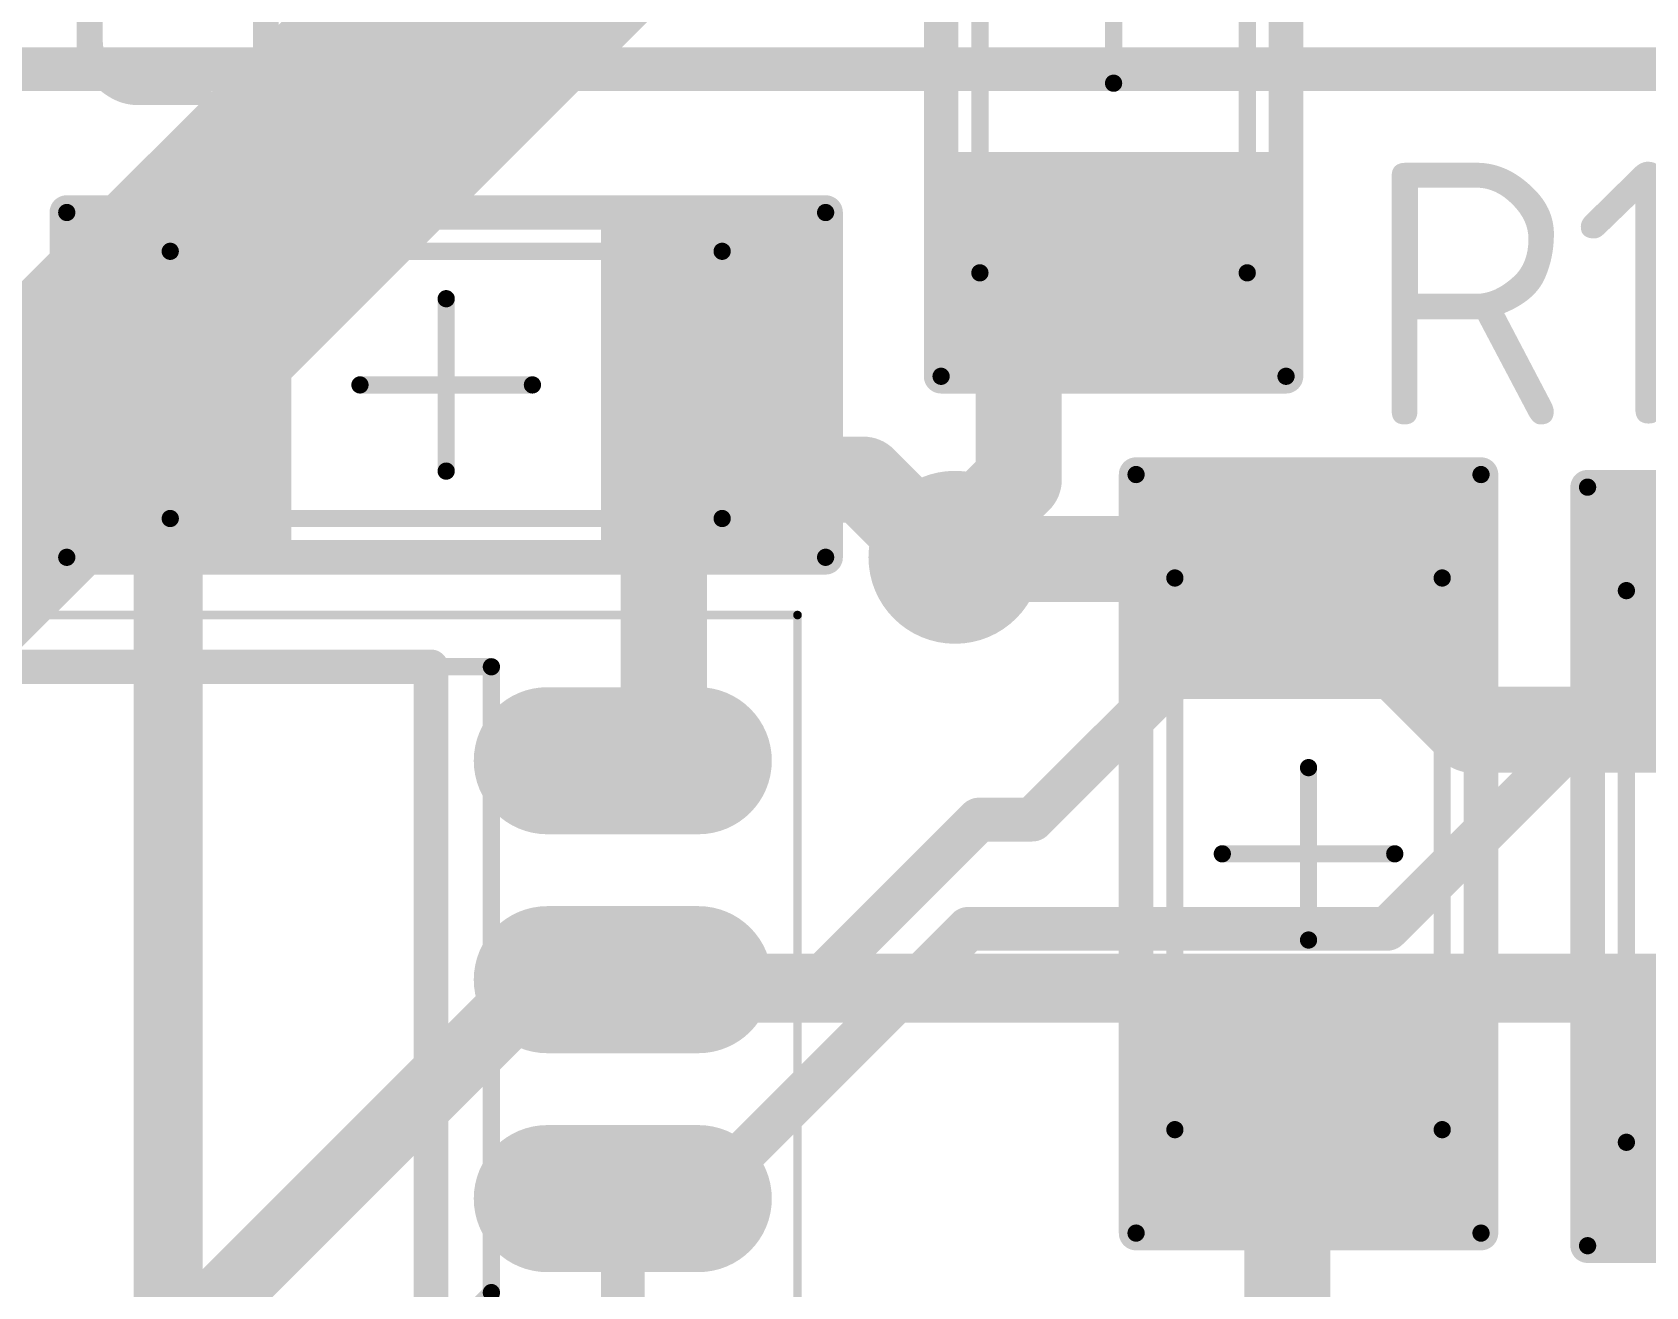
# Model space of a CAD drawing. Header units: inches. Extents: x 0 to 220, y 0 to 115.
# Drawn here: x 78.85 to 88.21, y 17.77 to 25.05 of the extents above; entities that cross this region are included whole.
import ezdxf

# ---------------------------------------------------------------- set-up
doc = ezdxf.new("R2010")
doc.units = ezdxf.units.IN
for name, color, linetype in [('Bottom Layer- Bottom', 5, 'Continuous'), ('Bottom Solder- Bot Mask', 6, 'Continuous'), ('Mechanical 13', 56, 'Continuous'), ('Mechanical 15', 56, 'Continuous'), ('Top Layer- Top', 1, 'Continuous'), ('Top Overlay- Top Silk', 2, 'Continuous'), ('Top Paste- Top Paste', 8, 'Continuous'), ('Top Solder- Top Mask', 216, 'Continuous')]:
    doc.layers.add(name, color=color, linetype=linetype)
doc.styles.add('GOST type B', font='', dxfattribs={"height": 0.2})
doc.styles.get('GOST type B').set_extended_font_data('GOST type B')

# ---------------------------------------------------------------- blocks, each defined once
blk = doc.blocks.new('CAP__1206_28')
at = {"layer": 'Top Layer- Top'}
for points in [[(-2, -0.8), (-2, 0.8), (-1, 0.8), (-1, -0.8)], [(1, -0.8), (1, 0.8), (2, 0.8), (2, -0.8)]]:
    blk.add_hatch(color=7, dxfattribs=at).paths.add_polyline_path(points)
at = {"layer": 'Top Paste- Top Paste'}
for points in [[(-2, -0.8), (-2, 0.8), (-1, 0.8), (-1, -0.8)], [(1, -0.8), (1, 0.8), (2, 0.8), (2, -0.8)]]:
    blk.add_hatch(color=7, dxfattribs=at).paths.add_polyline_path(points)
at = {"layer": 'Top Solder- Top Mask'}
for points in [[(-2.1016, -0.9016), (-2.1016, 0.9016), (-0.8984, 0.9016), (-0.8984, -0.9016)], [(0.8984, -0.9016), (0.8984, 0.9016), (2.1016, 0.9016), (2.1016, -0.9016)]]:
    blk.add_hatch(color=7, dxfattribs=at).paths.add_polyline_path(points)
at = {"layer": 'Mechanical 13'}
for points in [[(1.6, 0.775, 0.1, 0.1, 0), (-1.6, 0.775, 0.1, 0.1, 0)], [(-1.6, -0.775, 0.1, 0.1, 0), (-1.6, 0.775, 0.1, 0.1, 0)], [(1.6, -0.775, 0.1, 0.1, 0), (1.6, 0.775, 0.1, 0.1, 0)], [(1.6, -0.775, 0.1, 0.1, 0), (-1.6, -0.775, 0.1, 0.1, 0)]]:
    blk.add_lwpolyline(points, format="xyseb", dxfattribs=at)
for points in [[(-1.625, 0.775, 0.05, 0.05, 1), (-1.575, 0.775, 0.05, 0.05, 1)], [(-1.625, 0.775, 0.05, 0.05, 1), (-1.575, 0.775, 0.05, 0.05, 1)], [(1.575, 0.775, 0.05, 0.05, 1), (1.625, 0.775, 0.05, 0.05, 1)], [(1.575, 0.775, 0.05, 0.05, 1), (1.625, 0.775, 0.05, 0.05, 1)], [(-1.625, -0.775, 0.05, 0.05, 1), (-1.575, -0.775, 0.05, 0.05, 1)], [(-1.625, -0.775, 0.05, 0.05, 1), (-1.575, -0.775, 0.05, 0.05, 1)], [(1.575, -0.775, 0.05, 0.05, 1), (1.625, -0.775, 0.05, 0.05, 1)], [(1.575, -0.775, 0.05, 0.05, 1), (1.625, -0.775, 0.05, 0.05, 1)]]:
    blk.add_lwpolyline(points, format="xyseb", close=True, dxfattribs=at)
at = {"layer": 'Mechanical 15'}
for points in [[(-2.2, -1, 0.1, 0.1, 0), (-2.2, 1, 0.1, 0.1, 0)], [(-2.2, 1, 0.1, 0.1, 0), (2.2, 1, 0.1, 0.1, 0)], [(2.2, -1, 0.1, 0.1, 0), (2.2, 1, 0.1, 0.1, 0)], [(0, -0.5, 0.1, 0.1, 0), (0, 0.5, 0.1, 0.1, 0)], [(0.5, 0, 0.1, 0.1, 0), (-0.5, 0, 0.1, 0.1, 0)], [(-2.2, -1, 0.1, 0.1, 0), (2.2, -1, 0.1, 0.1, 0)]]:
    blk.add_lwpolyline(points, format="xyseb", dxfattribs=at)
for points in [[(-2.225, 1, 0.05, 0.05, 1), (-2.175, 1, 0.05, 0.05, 1)], [(-2.225, 1, 0.05, 0.05, 1), (-2.175, 1, 0.05, 0.05, 1)], [(2.175, 1, 0.05, 0.05, 1), (2.225, 1, 0.05, 0.05, 1)], [(2.175, 1, 0.05, 0.05, 1), (2.225, 1, 0.05, 0.05, 1)], [(-0.025, 0.5, 0.05, 0.05, 1), (0.025, 0.5, 0.05, 0.05, 1)], [(-0.525, 0, 0.05, 0.05, 1), (-0.475, 0, 0.05, 0.05, 1)], [(0.475, 0, 0.05, 0.05, 1), (0.525, 0, 0.05, 0.05, 1)], [(-0.025, -0.5, 0.05, 0.05, 1), (0.025, -0.5, 0.05, 0.05, 1)], [(-2.225, -1, 0.05, 0.05, 1), (-2.175, -1, 0.05, 0.05, 1)], [(-2.225, -1, 0.05, 0.05, 1), (-2.175, -1, 0.05, 0.05, 1)], [(2.175, -1, 0.05, 0.05, 1), (2.225, -1, 0.05, 0.05, 1)], [(2.175, -1, 0.05, 0.05, 1), (2.225, -1, 0.05, 0.05, 1)]]:
    blk.add_lwpolyline(points, format="xyseb", close=True, dxfattribs=at)
at = {"layer": 'Top Overlay- Top Silk'}
for points in [[(-2.2, 1, 0.2, 0.2, 0), (2.2, 1, 0.2, 0.2, 0)], [(-2.2, -1, 0.2, 0.2, 0), (-2.2, 1, 0.2, 0.2, 0)], [(2.2, -1, 0.2, 0.2, 0), (2.2, 1, 0.2, 0.2, 0)], [(-2.2, -1, 0.2, 0.2, 0), (2.2, -1, 0.2, 0.2, 0)]]:
    blk.add_lwpolyline(points, format="xyseb", dxfattribs=at)
for points in [[(-2.25, 1, 0.1, 0.1, 1), (-2.15, 1, 0.1, 0.1, 1)], [(-2.25, 1, 0.1, 0.1, 1), (-2.15, 1, 0.1, 0.1, 1)], [(2.15, 1, 0.1, 0.1, 1), (2.25, 1, 0.1, 0.1, 1)], [(2.15, 1, 0.1, 0.1, 1), (2.25, 1, 0.1, 0.1, 1)], [(-2.25, -1, 0.1, 0.1, 1), (-2.15, -1, 0.1, 0.1, 1)], [(-2.25, -1, 0.1, 0.1, 1), (-2.15, -1, 0.1, 0.1, 1)], [(2.15, -1, 0.1, 0.1, 1), (2.25, -1, 0.1, 0.1, 1)], [(2.15, -1, 0.1, 0.1, 1), (2.25, -1, 0.1, 0.1, 1)]]:
    blk.add_lwpolyline(points, format="xyseb", close=True, dxfattribs=at)
blk = doc.blocks.new('CAP__1206_39')
at = {"layer": 'Top Layer- Top'}
for points in [[(-2, -0.8), (-2, 0.8), (-1, 0.8), (-1, -0.8)], [(1, -0.8), (1, 0.8), (2, 0.8), (2, -0.8)]]:
    blk.add_hatch(color=7, dxfattribs=at).paths.add_polyline_path(points)
at = {"layer": 'Top Paste- Top Paste'}
for points in [[(-2, -0.8), (-2, 0.8), (-1, 0.8), (-1, -0.8)], [(1, -0.8), (1, 0.8), (2, 0.8), (2, -0.8)]]:
    blk.add_hatch(color=7, dxfattribs=at).paths.add_polyline_path(points)
at = {"layer": 'Top Solder- Top Mask'}
for points in [[(-2.1016, -0.9016), (-2.1016, 0.9016), (-0.8984, 0.9016), (-0.8984, -0.9016)], [(0.8984, -0.9016), (0.8984, 0.9016), (2.1016, 0.9016), (2.1016, -0.9016)]]:
    blk.add_hatch(color=7, dxfattribs=at).paths.add_polyline_path(points)
at = {"layer": 'Mechanical 13'}
for points in [[(1.6, 0.775, 0.1, 0.1, 0), (-1.6, 0.775, 0.1, 0.1, 0)], [(-1.6, 0.775, 0.1, 0.1, 0), (-1.6, -0.775, 0.1, 0.1, 0)], [(1.6, 0.775, 0.1, 0.1, 0), (1.6, -0.775, 0.1, 0.1, 0)], [(1.6, -0.775, 0.1, 0.1, 0), (-1.6, -0.775, 0.1, 0.1, 0)]]:
    blk.add_lwpolyline(points, format="xyseb", dxfattribs=at)
for points in [[(-1.625, 0.775, 0.05, 0.05, 1), (-1.575, 0.775, 0.05, 0.05, 1)], [(-1.625, 0.775, 0.05, 0.05, 1), (-1.575, 0.775, 0.05, 0.05, 1)], [(1.575, 0.775, 0.05, 0.05, 1), (1.625, 0.775, 0.05, 0.05, 1)], [(1.575, 0.775, 0.05, 0.05, 1), (1.625, 0.775, 0.05, 0.05, 1)], [(-1.625, -0.775, 0.05, 0.05, 1), (-1.575, -0.775, 0.05, 0.05, 1)], [(-1.625, -0.775, 0.05, 0.05, 1), (-1.575, -0.775, 0.05, 0.05, 1)], [(1.575, -0.775, 0.05, 0.05, 1), (1.625, -0.775, 0.05, 0.05, 1)], [(1.575, -0.775, 0.05, 0.05, 1), (1.625, -0.775, 0.05, 0.05, 1)]]:
    blk.add_lwpolyline(points, format="xyseb", close=True, dxfattribs=at)
at = {"layer": 'Mechanical 15'}
for points in [[(-2.2, 1, 0.1, 0.1, 0), (-2.2, -1, 0.1, 0.1, 0)], [(2.2, 1, 0.1, 0.1, 0), (-2.2, 1, 0.1, 0.1, 0)], [(2.2, 1, 0.1, 0.1, 0), (2.2, -1, 0.1, 0.1, 0)], [(0, -0.5, 0.1, 0.1, 0), (0, 0.5, 0.1, 0.1, 0)], [(0.5, 0, 0.1, 0.1, 0), (-0.5, 0, 0.1, 0.1, 0)], [(2.2, -1, 0.1, 0.1, 0), (-2.2, -1, 0.1, 0.1, 0)]]:
    blk.add_lwpolyline(points, format="xyseb", dxfattribs=at)
for points in [[(-2.225, 1, 0.05, 0.05, 1), (-2.175, 1, 0.05, 0.05, 1)], [(-2.225, 1, 0.05, 0.05, 1), (-2.175, 1, 0.05, 0.05, 1)], [(2.175, 1, 0.05, 0.05, 1), (2.225, 1, 0.05, 0.05, 1)], [(2.175, 1, 0.05, 0.05, 1), (2.225, 1, 0.05, 0.05, 1)], [(-0.025, 0.5, 0.05, 0.05, 1), (0.025, 0.5, 0.05, 0.05, 1)], [(-0.525, 0, 0.05, 0.05, 1), (-0.475, 0, 0.05, 0.05, 1)], [(0.475, 0, 0.05, 0.05, 1), (0.525, 0, 0.05, 0.05, 1)], [(-0.025, -0.5, 0.05, 0.05, 1), (0.025, -0.5, 0.05, 0.05, 1)], [(-2.225, -1, 0.05, 0.05, 1), (-2.175, -1, 0.05, 0.05, 1)], [(-2.225, -1, 0.05, 0.05, 1), (-2.175, -1, 0.05, 0.05, 1)], [(2.175, -1, 0.05, 0.05, 1), (2.225, -1, 0.05, 0.05, 1)], [(2.175, -1, 0.05, 0.05, 1), (2.225, -1, 0.05, 0.05, 1)]]:
    blk.add_lwpolyline(points, format="xyseb", close=True, dxfattribs=at)
at = {"layer": 'Top Overlay- Top Silk'}
for points in [[(2.2, 1, 0.2, 0.2, 0), (-2.2, 1, 0.2, 0.2, 0)], [(-2.2, 1, 0.2, 0.2, 0), (-2.2, -1, 0.2, 0.2, 0)], [(2.2, 1, 0.2, 0.2, 0), (2.2, -1, 0.2, 0.2, 0)], [(2.2, -1, 0.2, 0.2, 0), (-2.2, -1, 0.2, 0.2, 0)]]:
    blk.add_lwpolyline(points, format="xyseb", dxfattribs=at)
for points in [[(-2.25, 1, 0.1, 0.1, 1), (-2.15, 1, 0.1, 0.1, 1)], [(-2.25, 1, 0.1, 0.1, 1), (-2.15, 1, 0.1, 0.1, 1)], [(2.15, 1, 0.1, 0.1, 1), (2.25, 1, 0.1, 0.1, 1)], [(2.15, 1, 0.1, 0.1, 1), (2.25, 1, 0.1, 0.1, 1)], [(-2.25, -1, 0.1, 0.1, 1), (-2.15, -1, 0.1, 0.1, 1)], [(-2.25, -1, 0.1, 0.1, 1), (-2.15, -1, 0.1, 0.1, 1)], [(2.15, -1, 0.1, 0.1, 1), (2.25, -1, 0.1, 0.1, 1)], [(2.15, -1, 0.1, 0.1, 1), (2.25, -1, 0.1, 0.1, 1)]]:
    blk.add_lwpolyline(points, format="xyseb", close=True, dxfattribs=at)
blk = doc.blocks.new('1206_132')
at = {"layer": 'Top Layer- Top'}
for points in [[(-2, -0.8), (-2, 0.8), (-1, 0.8), (-1, -0.8)], [(1, -0.8), (1, 0.8), (2, 0.8), (2, -0.8)]]:
    blk.add_hatch(color=7, dxfattribs=at).paths.add_polyline_path(points)
at = {"layer": 'Top Paste- Top Paste'}
for points in [[(-2, -0.8), (-2, 0.8), (-1, 0.8), (-1, -0.8)], [(1, -0.8), (1, 0.8), (2, 0.8), (2, -0.8)]]:
    blk.add_hatch(color=7, dxfattribs=at).paths.add_polyline_path(points)
at = {"layer": 'Top Solder- Top Mask'}
for points in [[(-2.1016, -0.9016), (-2.1016, 0.9016), (-0.8984, 0.9016), (-0.8984, -0.9016)], [(0.8984, -0.9016), (0.8984, 0.9016), (2.1016, 0.9016), (2.1016, -0.9016)]]:
    blk.add_hatch(color=7, dxfattribs=at).paths.add_polyline_path(points)
at = {"layer": 'Mechanical 13'}
for points in [[(1.6, 0.775, 0.1, 0.1, 0), (-1.6, 0.775, 0.1, 0.1, 0)], [(-1.6, -0.775, 0.1, 0.1, 0), (-1.6, 0.775, 0.1, 0.1, 0)], [(1.6, -0.775, 0.1, 0.1, 0), (1.6, 0.775, 0.1, 0.1, 0)], [(1.6, -0.775, 0.1, 0.1, 0), (-1.6, -0.775, 0.1, 0.1, 0)]]:
    blk.add_lwpolyline(points, format="xyseb", dxfattribs=at)
for points in [[(-1.625, 0.775, 0.05, 0.05, 1), (-1.575, 0.775, 0.05, 0.05, 1)], [(-1.625, 0.775, 0.05, 0.05, 1), (-1.575, 0.775, 0.05, 0.05, 1)], [(1.575, 0.775, 0.05, 0.05, 1), (1.625, 0.775, 0.05, 0.05, 1)], [(1.575, 0.775, 0.05, 0.05, 1), (1.625, 0.775, 0.05, 0.05, 1)], [(-1.625, -0.775, 0.05, 0.05, 1), (-1.575, -0.775, 0.05, 0.05, 1)], [(-1.625, -0.775, 0.05, 0.05, 1), (-1.575, -0.775, 0.05, 0.05, 1)], [(1.575, -0.775, 0.05, 0.05, 1), (1.625, -0.775, 0.05, 0.05, 1)], [(1.575, -0.775, 0.05, 0.05, 1), (1.625, -0.775, 0.05, 0.05, 1)]]:
    blk.add_lwpolyline(points, format="xyseb", close=True, dxfattribs=at)
at = {"layer": 'Mechanical 15'}
for points in [[(-2.2, -1, 0.1, 0.1, 0), (-2.2, 1, 0.1, 0.1, 0)], [(-2.2, 1, 0.1, 0.1, 0), (2.2, 1, 0.1, 0.1, 0)], [(2.2, -1, 0.1, 0.1, 0), (2.2, 1, 0.1, 0.1, 0)], [(0, -0.5, 0.1, 0.1, 0), (0, 0.5, 0.1, 0.1, 0)], [(0.5, 0, 0.1, 0.1, 0), (-0.5, 0, 0.1, 0.1, 0)], [(-2.2, -1, 0.1, 0.1, 0), (2.2, -1, 0.1, 0.1, 0)]]:
    blk.add_lwpolyline(points, format="xyseb", dxfattribs=at)
for points in [[(-2.225, 1, 0.05, 0.05, 1), (-2.175, 1, 0.05, 0.05, 1)], [(-2.225, 1, 0.05, 0.05, 1), (-2.175, 1, 0.05, 0.05, 1)], [(2.175, 1, 0.05, 0.05, 1), (2.225, 1, 0.05, 0.05, 1)], [(2.175, 1, 0.05, 0.05, 1), (2.225, 1, 0.05, 0.05, 1)], [(-0.025, 0.5, 0.05, 0.05, 1), (0.025, 0.5, 0.05, 0.05, 1)], [(-0.525, 0, 0.05, 0.05, 1), (-0.475, 0, 0.05, 0.05, 1)], [(0.475, 0, 0.05, 0.05, 1), (0.525, 0, 0.05, 0.05, 1)], [(-0.025, -0.5, 0.05, 0.05, 1), (0.025, -0.5, 0.05, 0.05, 1)], [(-2.225, -1, 0.05, 0.05, 1), (-2.175, -1, 0.05, 0.05, 1)], [(-2.225, -1, 0.05, 0.05, 1), (-2.175, -1, 0.05, 0.05, 1)], [(2.175, -1, 0.05, 0.05, 1), (2.225, -1, 0.05, 0.05, 1)], [(2.175, -1, 0.05, 0.05, 1), (2.225, -1, 0.05, 0.05, 1)]]:
    blk.add_lwpolyline(points, format="xyseb", close=True, dxfattribs=at)
at = {"layer": 'Top Overlay- Top Silk'}
for points in [[(-2.2, 1, 0.2, 0.2, 0), (2.2, 1, 0.2, 0.2, 0)], [(-2.2, -1, 0.2, 0.2, 0), (-2.2, 1, 0.2, 0.2, 0)], [(2.2, -1, 0.2, 0.2, 0), (2.2, 1, 0.2, 0.2, 0)], [(-2.2, -1, 0.2, 0.2, 0), (2.2, -1, 0.2, 0.2, 0)]]:
    blk.add_lwpolyline(points, format="xyseb", dxfattribs=at)
for points in [[(-2.25, 1, 0.1, 0.1, 1), (-2.15, 1, 0.1, 0.1, 1)], [(-2.25, 1, 0.1, 0.1, 1), (-2.15, 1, 0.1, 0.1, 1)], [(2.15, 1, 0.1, 0.1, 1), (2.25, 1, 0.1, 0.1, 1)], [(2.15, 1, 0.1, 0.1, 1), (2.25, 1, 0.1, 0.1, 1)], [(-2.25, -1, 0.1, 0.1, 1), (-2.15, -1, 0.1, 0.1, 1)], [(-2.25, -1, 0.1, 0.1, 1), (-2.15, -1, 0.1, 0.1, 1)], [(2.15, -1, 0.1, 0.1, 1), (2.25, -1, 0.1, 0.1, 1)], [(2.15, -1, 0.1, 0.1, 1), (2.25, -1, 0.1, 0.1, 1)]]:
    blk.add_lwpolyline(points, format="xyseb", close=True, dxfattribs=at)
blk = doc.blocks.new('1206_135')
at = {"layer": 'Top Layer- Top'}
for points in [[(-2, -0.8), (-2, 0.8), (-1, 0.8), (-1, -0.8)], [(1, -0.8), (1, 0.8), (2, 0.8), (2, -0.8)]]:
    blk.add_hatch(color=7, dxfattribs=at).paths.add_polyline_path(points)
at = {"layer": 'Top Paste- Top Paste'}
for points in [[(-2, -0.8), (-2, 0.8), (-1, 0.8), (-1, -0.8)], [(1, -0.8), (1, 0.8), (2, 0.8), (2, -0.8)]]:
    blk.add_hatch(color=7, dxfattribs=at).paths.add_polyline_path(points)
at = {"layer": 'Top Solder- Top Mask'}
for points in [[(-2.1016, -0.9016), (-2.1016, 0.9016), (-0.8984, 0.9016), (-0.8984, -0.9016)], [(0.8984, -0.9016), (0.8984, 0.9016), (2.1016, 0.9016), (2.1016, -0.9016)]]:
    blk.add_hatch(color=7, dxfattribs=at).paths.add_polyline_path(points)
at = {"layer": 'Mechanical 13'}
for points in [[(-1.6, -0.775, 0.1, 0.1, 0), (-1.6, 0.775, 0.1, 0.1, 0)], [(1.6, 0.775, 0.1, 0.1, 0), (-1.6, 0.775, 0.1, 0.1, 0)], [(1.6, -0.775, 0.1, 0.1, 0), (1.6, 0.775, 0.1, 0.1, 0)], [(1.6, -0.775, 0.1, 0.1, 0), (-1.6, -0.775, 0.1, 0.1, 0)]]:
    blk.add_lwpolyline(points, format="xyseb", dxfattribs=at)
for points in [[(-1.625, 0.775, 0.05, 0.05, 1), (-1.575, 0.775, 0.05, 0.05, 1)], [(-1.625, 0.775, 0.05, 0.05, 1), (-1.575, 0.775, 0.05, 0.05, 1)], [(1.575, 0.775, 0.05, 0.05, 1), (1.625, 0.775, 0.05, 0.05, 1)], [(1.575, 0.775, 0.05, 0.05, 1), (1.625, 0.775, 0.05, 0.05, 1)], [(-1.625, -0.775, 0.05, 0.05, 1), (-1.575, -0.775, 0.05, 0.05, 1)], [(-1.625, -0.775, 0.05, 0.05, 1), (-1.575, -0.775, 0.05, 0.05, 1)], [(1.575, -0.775, 0.05, 0.05, 1), (1.625, -0.775, 0.05, 0.05, 1)], [(1.575, -0.775, 0.05, 0.05, 1), (1.625, -0.775, 0.05, 0.05, 1)]]:
    blk.add_lwpolyline(points, format="xyseb", close=True, dxfattribs=at)
at = {"layer": 'Mechanical 15'}
for points in [[(2.2, 1, 0.1, 0.1, 0), (-2.2, 1, 0.1, 0.1, 0)], [(-2.2, -1, 0.1, 0.1, 0), (-2.2, 1, 0.1, 0.1, 0)], [(2.2, -1, 0.1, 0.1, 0), (2.2, 1, 0.1, 0.1, 0)], [(0, -0.5, 0.1, 0.1, 0), (0, 0.5, 0.1, 0.1, 0)], [(0.5, 0, 0.1, 0.1, 0), (-0.5, 0, 0.1, 0.1, 0)], [(-2.2, -1, 0.1, 0.1, 0), (2.2, -1, 0.1, 0.1, 0)]]:
    blk.add_lwpolyline(points, format="xyseb", dxfattribs=at)
for points in [[(-2.225, 1, 0.05, 0.05, 1), (-2.175, 1, 0.05, 0.05, 1)], [(-2.225, 1, 0.05, 0.05, 1), (-2.175, 1, 0.05, 0.05, 1)], [(2.175, 1, 0.05, 0.05, 1), (2.225, 1, 0.05, 0.05, 1)], [(2.175, 1, 0.05, 0.05, 1), (2.225, 1, 0.05, 0.05, 1)], [(-0.025, 0.5, 0.05, 0.05, 1), (0.025, 0.5, 0.05, 0.05, 1)], [(-0.525, 0, 0.05, 0.05, 1), (-0.475, 0, 0.05, 0.05, 1)], [(0.475, 0, 0.05, 0.05, 1), (0.525, 0, 0.05, 0.05, 1)], [(-0.025, -0.5, 0.05, 0.05, 1), (0.025, -0.5, 0.05, 0.05, 1)], [(-2.225, -1, 0.05, 0.05, 1), (-2.175, -1, 0.05, 0.05, 1)], [(-2.225, -1, 0.05, 0.05, 1), (-2.175, -1, 0.05, 0.05, 1)], [(2.175, -1, 0.05, 0.05, 1), (2.225, -1, 0.05, 0.05, 1)], [(2.175, -1, 0.05, 0.05, 1), (2.225, -1, 0.05, 0.05, 1)]]:
    blk.add_lwpolyline(points, format="xyseb", close=True, dxfattribs=at)
at = {"layer": 'Top Overlay- Top Silk'}
for points in [[(-2.2, -1, 0.2, 0.2, 0), (-2.2, 1, 0.2, 0.2, 0)], [(2.2, 1, 0.2, 0.2, 0), (-2.2, 1, 0.2, 0.2, 0)], [(2.2, -1, 0.2, 0.2, 0), (2.2, 1, 0.2, 0.2, 0)], [(-2.2, -1, 0.2, 0.2, 0), (2.2, -1, 0.2, 0.2, 0)]]:
    blk.add_lwpolyline(points, format="xyseb", dxfattribs=at)
for points in [[(-2.25, 1, 0.1, 0.1, 1), (-2.15, 1, 0.1, 0.1, 1)], [(-2.25, 1, 0.1, 0.1, 1), (-2.15, 1, 0.1, 0.1, 1)], [(2.15, 1, 0.1, 0.1, 1), (2.25, 1, 0.1, 0.1, 1)], [(2.15, 1, 0.1, 0.1, 1), (2.25, 1, 0.1, 0.1, 1)], [(-2.25, -1, 0.1, 0.1, 1), (-2.15, -1, 0.1, 0.1, 1)], [(-2.25, -1, 0.1, 0.1, 1), (-2.15, -1, 0.1, 0.1, 1)], [(2.15, -1, 0.1, 0.1, 1), (2.25, -1, 0.1, 0.1, 1)], [(2.15, -1, 0.1, 0.1, 1), (2.25, -1, 0.1, 0.1, 1)]]:
    blk.add_lwpolyline(points, format="xyseb", close=True, dxfattribs=at)
blk = doc.blocks.new('8_SOIC_167')
at = {"layer": 'Top Layer- Top'}
blk.add_hatch(color=7, dxfattribs=at).paths.add_polyline_path([(-3.4745, 2.23), (-1.9495, 2.23), (-1.9495, 1.58), (-3.4745, 1.58)])
h = blk.add_hatch(color=7, dxfattribs=at)
edge = h.paths.add_edge_path()
edge.add_arc((2.2745, 1.905), 0.325, 90, 270)
edge.add_line((2.2745, 1.58), (3.1495, 1.58))
edge.add_arc((3.1495, 1.905), 0.325, 270, 450)
edge.add_line((3.1495, 2.23), (2.2745, 2.23))
h = blk.add_hatch(color=7, dxfattribs=at)
edge = h.paths.add_edge_path()
edge.add_arc((-3.1495, 0.635), 0.325, 90, 270)
edge.add_line((-3.1495, 0.31), (-2.2745, 0.31))
edge.add_arc((-2.2745, 0.635), 0.325, 270, 450)
edge.add_line((-2.2745, 0.96), (-3.1495, 0.96))
h = blk.add_hatch(color=7, dxfattribs=at)
edge = h.paths.add_edge_path()
edge.add_arc((2.2745, 0.635), 0.325, 90, 270)
edge.add_line((2.2745, 0.31), (3.1495, 0.31))
edge.add_arc((3.1495, 0.635), 0.325, 270, 450)
edge.add_line((3.1495, 0.96), (2.2745, 0.96))
h = blk.add_hatch(color=7, dxfattribs=at)
edge = h.paths.add_edge_path()
edge.add_arc((-3.1495, -0.635), 0.325, 90, 270)
edge.add_line((-3.1495, -0.96), (-2.2745, -0.96))
edge.add_arc((-2.2745, -0.635), 0.325, 270, 450)
edge.add_line((-2.2745, -0.31), (-3.1495, -0.31))
h = blk.add_hatch(color=7, dxfattribs=at)
edge = h.paths.add_edge_path()
edge.add_arc((2.2745, -0.635), 0.325, 90, 270)
edge.add_line((2.2745, -0.96), (3.1495, -0.96))
edge.add_arc((3.1495, -0.635), 0.325, 270, 450)
edge.add_line((3.1495, -0.31), (2.2745, -0.31))
h = blk.add_hatch(color=7, dxfattribs=at)
edge = h.paths.add_edge_path()
edge.add_arc((-3.1495, -1.905), 0.325, 90, 270)
edge.add_line((-3.1495, -2.23), (-2.2745, -2.23))
edge.add_arc((-2.2745, -1.905), 0.325, 270, 450)
edge.add_line((-2.2745, -1.58), (-3.1495, -1.58))
h = blk.add_hatch(color=7, dxfattribs=at)
edge = h.paths.add_edge_path()
edge.add_arc((2.2745, -1.905), 0.325, 90, 270)
edge.add_line((2.2745, -2.23), (3.1495, -2.23))
edge.add_arc((3.1495, -1.905), 0.325, 270, 450)
edge.add_line((3.1495, -1.58), (2.2745, -1.58))
at = {"layer": 'Top Overlay- Top Silk'}
blk.add_hatch(color=2, dxfattribs=at).paths.add_polyline_path([(-1.6, 1.55), (-0.7, 2.45), (-1.6, 2.45)])
at = {"layer": 'Top Paste- Top Paste'}
blk.add_hatch(color=7, dxfattribs=at).paths.add_polyline_path([(-3.4745, 2.23), (-1.9495, 2.23), (-1.9495, 1.58), (-3.4745, 1.58)])
h = blk.add_hatch(color=7, dxfattribs=at)
edge = h.paths.add_edge_path()
edge.add_arc((2.2745, 1.905), 0.325, 90, 270)
edge.add_line((2.2745, 1.58), (3.1495, 1.58))
edge.add_arc((3.1495, 1.905), 0.325, 270, 450)
edge.add_line((3.1495, 2.23), (2.2745, 2.23))
h = blk.add_hatch(color=7, dxfattribs=at)
edge = h.paths.add_edge_path()
edge.add_arc((-3.1495, 0.635), 0.325, 90, 270)
edge.add_line((-3.1495, 0.31), (-2.2745, 0.31))
edge.add_arc((-2.2745, 0.635), 0.325, 270, 450)
edge.add_line((-2.2745, 0.96), (-3.1495, 0.96))
h = blk.add_hatch(color=7, dxfattribs=at)
edge = h.paths.add_edge_path()
edge.add_arc((2.2745, 0.635), 0.325, 90, 270)
edge.add_line((2.2745, 0.31), (3.1495, 0.31))
edge.add_arc((3.1495, 0.635), 0.325, 270, 450)
edge.add_line((3.1495, 0.96), (2.2745, 0.96))
h = blk.add_hatch(color=7, dxfattribs=at)
edge = h.paths.add_edge_path()
edge.add_arc((-3.1495, -0.635), 0.325, 90, 270)
edge.add_line((-3.1495, -0.96), (-2.2745, -0.96))
edge.add_arc((-2.2745, -0.635), 0.325, 270, 450)
edge.add_line((-2.2745, -0.31), (-3.1495, -0.31))
h = blk.add_hatch(color=7, dxfattribs=at)
edge = h.paths.add_edge_path()
edge.add_arc((2.2745, -0.635), 0.325, 90, 270)
edge.add_line((2.2745, -0.96), (3.1495, -0.96))
edge.add_arc((3.1495, -0.635), 0.325, 270, 450)
edge.add_line((3.1495, -0.31), (2.2745, -0.31))
h = blk.add_hatch(color=7, dxfattribs=at)
edge = h.paths.add_edge_path()
edge.add_arc((-3.1495, -1.905), 0.325, 90, 270)
edge.add_line((-3.1495, -2.23), (-2.2745, -2.23))
edge.add_arc((-2.2745, -1.905), 0.325, 270, 450)
edge.add_line((-2.2745, -1.58), (-3.1495, -1.58))
h = blk.add_hatch(color=7, dxfattribs=at)
edge = h.paths.add_edge_path()
edge.add_arc((2.2745, -1.905), 0.325, 90, 270)
edge.add_line((2.2745, -2.23), (3.1495, -2.23))
edge.add_arc((3.1495, -1.905), 0.325, 270, 450)
edge.add_line((3.1495, -1.58), (2.2745, -1.58))
at = {"layer": 'Top Solder- Top Mask'}
blk.add_hatch(color=7, dxfattribs=at).paths.add_polyline_path([(-3.5761, 2.3316), (-1.8479, 2.3316), (-1.8479, 1.4784), (-3.5761, 1.4784)])
h = blk.add_hatch(color=7, dxfattribs=at)
edge = h.paths.add_edge_path()
edge.add_arc((2.2745, 1.905), 0.4266, 90, 270)
edge.add_line((2.2745, 1.4784), (3.1495, 1.4784))
edge.add_arc((3.1495, 1.905), 0.4266, 270, 450)
edge.add_line((3.1495, 2.3316), (2.2745, 2.3316))
h = blk.add_hatch(color=7, dxfattribs=at)
edge = h.paths.add_edge_path()
edge.add_arc((-3.1495, 0.635), 0.4266, 90, 270)
edge.add_line((-3.1495, 0.2084), (-2.2745, 0.2084))
edge.add_arc((-2.2745, 0.635), 0.4266, 270, 450)
edge.add_line((-2.2745, 1.0616), (-3.1495, 1.0616))
h = blk.add_hatch(color=7, dxfattribs=at)
edge = h.paths.add_edge_path()
edge.add_arc((2.2745, 0.635), 0.4266, 90, 270)
edge.add_line((2.2745, 0.2084), (3.1495, 0.2084))
edge.add_arc((3.1495, 0.635), 0.4266, 270, 450)
edge.add_line((3.1495, 1.0616), (2.2745, 1.0616))
h = blk.add_hatch(color=7, dxfattribs=at)
edge = h.paths.add_edge_path()
edge.add_arc((-3.1495, -0.635), 0.4266, 90, 270)
edge.add_line((-3.1495, -1.0616), (-2.2745, -1.0616))
edge.add_arc((-2.2745, -0.635), 0.4266, 270, 450)
edge.add_line((-2.2745, -0.2084), (-3.1495, -0.2084))
h = blk.add_hatch(color=7, dxfattribs=at)
edge = h.paths.add_edge_path()
edge.add_arc((2.2745, -0.635), 0.4266, 90, 270)
edge.add_line((2.2745, -1.0616), (3.1495, -1.0616))
edge.add_arc((3.1495, -0.635), 0.4266, 270, 450)
edge.add_line((3.1495, -0.2084), (2.2745, -0.2084))
h = blk.add_hatch(color=7, dxfattribs=at)
edge = h.paths.add_edge_path()
edge.add_arc((-3.1495, -1.905), 0.4266, 90, 270)
edge.add_line((-3.1495, -2.3316), (-2.2745, -2.3316))
edge.add_arc((-2.2745, -1.905), 0.4266, 270, 450)
edge.add_line((-2.2745, -1.4784), (-3.1495, -1.4784))
h = blk.add_hatch(color=7, dxfattribs=at)
edge = h.paths.add_edge_path()
edge.add_arc((2.2745, -1.905), 0.4266, 90, 270)
edge.add_line((2.2745, -2.3316), (3.1495, -2.3316))
edge.add_arc((3.1495, -1.905), 0.4266, 270, 450)
edge.add_line((3.1495, -1.4784), (2.2745, -1.4784))
at = {"layer": 'Mechanical 13'}
for points in [[(-0.68, 2.45, 0.1, 0.1, 0), (-1.95, 1.18, 0.1, 0.1, 0)], [(-1.95, 2.45, 0.1, 0.1, 0), (-1.95, -2.45, 0.1, 0.1, 0)], [(1.95, 2.45, 0.1, 0.1, 0), (-1.95, 2.45, 0.1, 0.1, 0)], [(1.95, 2.45, 0.1, 0.1, 0), (1.95, -2.45, 0.1, 0.1, 0)], [(-1.525, 1.625, 0.1, 0.1, 0), (-1.575, 1.625, 0.1, 0.1, 0)], [(1.95, -2.45, 0.1, 0.1, 0), (-1.95, -2.45, 0.1, 0.1, 0)]]:
    blk.add_lwpolyline(points, format="xyseb", dxfattribs=at)
for points in [[(-1.975, 2.45, 0.05, 0.05, 1), (-1.925, 2.45, 0.05, 0.05, 1)], [(-1.975, 2.45, 0.05, 0.05, 1), (-1.925, 2.45, 0.05, 0.05, 1)], [(-0.705, 2.45, 0.05, 0.05, 1), (-0.655, 2.45, 0.05, 0.05, 1)], [(1.925, 2.45, 0.05, 0.05, 1), (1.975, 2.45, 0.05, 0.05, 1)], [(1.925, 2.45, 0.05, 0.05, 1), (1.975, 2.45, 0.05, 0.05, 1)], [(-1.6, 1.625, 0.05, 0.05, 1), (-1.55, 1.625, 0.05, 0.05, 1)], [(-1.55, 1.625, 0.05, 0.05, 1), (-1.5, 1.625, 0.05, 0.05, 1)], [(-1.975, 1.18, 0.05, 0.05, 1), (-1.925, 1.18, 0.05, 0.05, 1)], [(-1.975, -2.45, 0.05, 0.05, 1), (-1.925, -2.45, 0.05, 0.05, 1)], [(-1.975, -2.45, 0.05, 0.05, 1), (-1.925, -2.45, 0.05, 0.05, 1)], [(1.925, -2.45, 0.05, 0.05, 1), (1.975, -2.45, 0.05, 0.05, 1)], [(1.925, -2.45, 0.05, 0.05, 1), (1.975, -2.45, 0.05, 0.05, 1)]]:
    blk.add_lwpolyline(points, format="xyseb", close=True, dxfattribs=at)
at = {"layer": 'Mechanical 15'}
for points in [[(-3.725, 2.75, 0.05, 0.05, 0), (-3.725, -2.75, 0.05, 0.05, 0)], [(3.725, 2.75, 0.05, 0.05, 0), (-3.725, 2.75, 0.05, 0.05, 0)], [(3.725, 2.75, 0.05, 0.05, 0), (3.725, -2.75, 0.05, 0.05, 0)], [(3.725, -2.75, 0.05, 0.05, 0), (-3.725, -2.75, 0.05, 0.05, 0)]]:
    blk.add_lwpolyline(points, format="xyseb", dxfattribs=at)
for points in [[(-3.7375, 2.75, 0.025, 0.025, 1), (-3.7125, 2.75, 0.025, 0.025, 1)], [(-3.7375, 2.75, 0.025, 0.025, 1), (-3.7125, 2.75, 0.025, 0.025, 1)], [(3.7125, 2.75, 0.025, 0.025, 1), (3.7375, 2.75, 0.025, 0.025, 1)], [(3.7125, 2.75, 0.025, 0.025, 1), (3.7375, 2.75, 0.025, 0.025, 1)], [(-3.7375, -2.75, 0.025, 0.025, 1), (-3.7125, -2.75, 0.025, 0.025, 1)], [(-3.7375, -2.75, 0.025, 0.025, 1), (-3.7125, -2.75, 0.025, 0.025, 1)], [(3.7125, -2.75, 0.025, 0.025, 1), (3.7375, -2.75, 0.025, 0.025, 1)], [(3.7125, -2.75, 0.025, 0.025, 1), (3.7375, -2.75, 0.025, 0.025, 1)]]:
    blk.add_lwpolyline(points, format="xyseb", close=True, dxfattribs=at)
at = {"layer": 'Top Overlay- Top Silk'}
for points in [[(-1.6, -2.45, 0.2, 0.2, 0), (-1.6, 2.45, 0.2, 0.2, 0)], [(1.6, 2.45, 0.2, 0.2, 0), (-1.6, 2.45, 0.2, 0.2, 0)], [(1.6, 2.45, 0.2, 0.2, 0), (1.6, -2.45, 0.2, 0.2, 0)], [(-0.7, 2.45, 0.1, 0.1, 0), (-1.6, 1.55, 0.1, 0.1, 0)], [(-0.6, 2.45, 0.1, 0.1, 0), (-0.7, 2.45, 0.1, 0.1, 0)], [(1.6, -2.45, 0.2, 0.2, 0), (-1.6, -2.45, 0.2, 0.2, 0)]]:
    blk.add_lwpolyline(points, format="xyseb", dxfattribs=at)
for points in [[(-1.65, 2.45, 0.1, 0.1, 1), (-1.55, 2.45, 0.1, 0.1, 1)], [(-1.65, 2.45, 0.1, 0.1, 1), (-1.55, 2.45, 0.1, 0.1, 1)], [(1.55, 2.45, 0.1, 0.1, 1), (1.65, 2.45, 0.1, 0.1, 1)], [(1.55, 2.45, 0.1, 0.1, 1), (1.65, 2.45, 0.1, 0.1, 1)], [(-0.725, 2.45, 0.05, 0.05, 1), (-0.675, 2.45, 0.05, 0.05, 1)], [(-0.725, 2.45, 0.05, 0.05, 1), (-0.675, 2.45, 0.05, 0.05, 1)], [(-0.625, 2.45, 0.05, 0.05, 1), (-0.575, 2.45, 0.05, 0.05, 1)], [(-1.625, 1.55, 0.05, 0.05, 1), (-1.575, 1.55, 0.05, 0.05, 1)], [(-1.65, -2.45, 0.1, 0.1, 1), (-1.55, -2.45, 0.1, 0.1, 1)], [(-1.65, -2.45, 0.1, 0.1, 1), (-1.55, -2.45, 0.1, 0.1, 1)], [(1.55, -2.45, 0.1, 0.1, 1), (1.65, -2.45, 0.1, 0.1, 1)], [(1.55, -2.45, 0.1, 0.1, 1), (1.65, -2.45, 0.1, 0.1, 1)]]:
    blk.add_lwpolyline(points, format="xyseb", close=True, dxfattribs=at)

msp = doc.modelspace()

# ---------------------------------------------------------------- hatches: boundary and pattern name
at = {"layer": 'Bottom Layer- Bottom'}
h = msp.add_hatch(color=7, dxfattribs=at)
edge = h.paths.add_edge_path()
edge.add_arc((84.2, 22), 0.4, 0, 360)
at = {"layer": 'Bottom Solder- Bot Mask'}
h = msp.add_hatch(color=7, dxfattribs=at)
edge = h.paths.add_edge_path()
edge.add_arc((84.2, 22), 0.5016, 0, 360)
at = {"layer": 'Top Layer- Top'}
h = msp.add_hatch(color=7, dxfattribs=at)
edge = h.paths.add_edge_path()
edge.add_arc((84.2, 22), 0.4, 0, 360)
at = {"layer": 'Top Solder- Top Mask'}
h = msp.add_hatch(color=7, dxfattribs=at)
edge = h.paths.add_edge_path()
edge.add_arc((84.2, 22), 0.5016, 0, 360)

# ---------------------------------------------------------------- linework, layer by layer
at = {"layer": 'Bottom Layer- Bottom'}
for points in [[(70.4697, 14.2197, 1.5, 1.5, 0), (83.3479, 27.0979, 1.5, 1.5, 0)], [(84.2, 22, 0.5, 0.5, 0), (84.2098, 21.9902, 0.5, 0.5, 0)], [(84.2098, 21.9902, 0.5, 0.5, 0), (86.2098, 21.9902, 0.5, 0.5, 0)], [(86.2098, 21.9902, 0.5, 0.5, 0), (87.2, 21, 0.5, 0.5, 0)], [(87.2, 21, 0.5, 0.5, 0), (95.6349, 21, 0.5, 0.5, 0)], [(77.75, 15.5, 0.4, 0.4, 0), (81.75, 19.5, 0.4, 0.4, 0)], [(81.75, 19.5, 0.4, 0.4, 0), (95.6008, 19.5, 0.4, 0.4, 0)]]:
    msp.add_lwpolyline(points, format="xyseb", dxfattribs=at)
for points in [[(84.075, 22, 0.25, 0.25, 1), (84.325, 22, 0.25, 0.25, 1)], [(84.0848, 21.9902, 0.25, 0.25, 1), (84.3348, 21.9902, 0.25, 0.25, 1)], [(84.0848, 21.9902, 0.25, 0.25, 1), (84.3348, 21.9902, 0.25, 0.25, 1)], [(86.0848, 21.9902, 0.25, 0.25, 1), (86.3348, 21.9902, 0.25, 0.25, 1)], [(86.0848, 21.9902, 0.25, 0.25, 1), (86.3348, 21.9902, 0.25, 0.25, 1)], [(87.075, 21, 0.25, 0.25, 1), (87.325, 21, 0.25, 0.25, 1)], [(87.075, 21, 0.25, 0.25, 1), (87.325, 21, 0.25, 0.25, 1)], [(81.65, 19.5, 0.2, 0.2, 1), (81.85, 19.5, 0.2, 0.2, 1)], [(81.65, 19.5, 0.2, 0.2, 1), (81.85, 19.5, 0.2, 0.2, 1)]]:
    msp.add_lwpolyline(points, format="xyseb", close=True, dxfattribs=at)
at = {"layer": 'Top Layer- Top'}
for points in [[(76.431, 24.831, 0.254, 0.254, 0), (89.9901, 24.831, 0.254, 0.254, 0)], [(84.5695, 23.5, 0.5, 0.5, 0), (84.8195, 23.75, 0.5, 0.5, 0)], [(84.8195, 23.75, 0.5, 0.5, 0), (85.1195, 23.75, 0.5, 0.5, 0)], [(84.5695, 22.4507, 0.5, 0.5, 0), (84.5695, 23.5, 0.5, 0.5, 0)], [(82.75, 22.7, 0.5, 0.5, 0), (82.75, 23, 0.5, 0.5, 0)], [(79.6385, 22.8885, 0.4, 0.4, 0), (79.75, 23, 0.4, 0.4, 0)], [(79.6385, 15.8265, 0.4, 0.4, 0), (79.6385, 22.8885, 0.4, 0.4, 0)], [(82.512, 22.462, 0.5, 0.5, 0), (82.75, 22.7, 0.5, 0.5, 0)], [(82.75, 22.7, 0.5, 0.5, 0), (83, 22.45, 0.5, 0.5, 0)], [(82.512, 20.8893, 0.5, 0.5, 0), (82.512, 22.462, 0.5, 0.5, 0)], [(83, 22.45, 0.5, 0.5, 0), (83.6688, 22.45, 0.5, 0.5, 0)], [(83.6688, 22.45, 0.5, 0.5, 0), (84.1188, 22, 0.5, 0.5, 0)], [(84.2, 22.0812, 0.5, 0.5, 0), (84.5695, 22.4507, 0.5, 0.5, 0)], [(84.2, 22, 0.5, 0.5, 0), (84.2, 22.0812, 0.5, 0.5, 0)], [(84.1188, 22, 0.5, 0.5, 0), (84.2, 22, 0.5, 0.5, 0)], [(84.6485, 20.4785, 0.254, 0.254, 0), (85.95, 21.78, 0.254, 0.254, 0)], [(85.95, 21.78, 0.254, 0.254, 0), (86.25, 21.78, 0.254, 0.254, 0)], [(86.706, 19.8448, 0.254, 0.254, 0), (88.568, 21.7068, 0.254, 0.254, 0)], [(82.274, 20.82, 0.5, 0.5, 0), (82.4427, 20.82, 0.5, 0.5, 0)], [(82.4427, 20.82, 0.5, 0.5, 0), (82.512, 20.8893, 0.5, 0.5, 0)], [(83.4102, 19.55, 0.254, 0.254, 0), (84.3387, 20.4785, 0.254, 0.254, 0)], [(84.3387, 20.4785, 0.254, 0.254, 0), (84.6485, 20.4785, 0.254, 0.254, 0)], [(82.7115, 18.28, 0.254, 0.254, 0), (84.2763, 19.8448, 0.254, 0.254, 0)], [(84.2763, 19.8448, 0.254, 0.254, 0), (86.706, 19.8448, 0.254, 0.254, 0)], [(82.274, 19.55, 0.254, 0.254, 0), (83.4102, 19.55, 0.254, 0.254, 0)], [(86.1272, 18.6572, 0.5, 0.5, 0), (86.25, 18.78, 0.5, 0.5, 0)], [(86.1272, 16.2172, 0.5, 0.5, 0), (86.1272, 18.6572, 0.5, 0.5, 0)], [(82.274, 18.28, 0.254, 0.254, 0), (82.7115, 18.28, 0.254, 0.254, 0)], [(82.274, 17.1442, 0.254, 0.254, 0), (82.274, 18.28, 0.254, 0.254, 0)]]:
    msp.add_lwpolyline(points, format="xyseb", dxfattribs=at)
for points in [[(84.6945, 23.75, 0.25, 0.25, 1), (84.9445, 23.75, 0.25, 0.25, 1)], [(84.6945, 23.75, 0.25, 0.25, 1), (84.9445, 23.75, 0.25, 0.25, 1)], [(84.9945, 23.75, 0.25, 0.25, 1), (85.2445, 23.75, 0.25, 0.25, 1)], [(84.4445, 23.5, 0.25, 0.25, 1), (84.6945, 23.5, 0.25, 0.25, 1)], [(84.4445, 23.5, 0.25, 0.25, 1), (84.6945, 23.5, 0.25, 0.25, 1)], [(82.625, 23, 0.25, 0.25, 1), (82.875, 23, 0.25, 0.25, 1)], [(79.65, 23, 0.2, 0.2, 1), (79.85, 23, 0.2, 0.2, 1)], [(79.5385, 22.8885, 0.2, 0.2, 1), (79.7385, 22.8885, 0.2, 0.2, 1)], [(79.5385, 22.8885, 0.2, 0.2, 1), (79.7385, 22.8885, 0.2, 0.2, 1)], [(82.625, 22.7, 0.25, 0.25, 1), (82.875, 22.7, 0.25, 0.25, 1)], [(82.625, 22.7, 0.25, 0.25, 1), (82.875, 22.7, 0.25, 0.25, 1)], [(82.625, 22.7, 0.25, 0.25, 1), (82.875, 22.7, 0.25, 0.25, 1)], [(82.387, 22.462, 0.25, 0.25, 1), (82.637, 22.462, 0.25, 0.25, 1)], [(82.387, 22.462, 0.25, 0.25, 1), (82.637, 22.462, 0.25, 0.25, 1)], [(82.875, 22.45, 0.25, 0.25, 1), (83.125, 22.45, 0.25, 0.25, 1)], [(82.875, 22.45, 0.25, 0.25, 1), (83.125, 22.45, 0.25, 0.25, 1)], [(83.5438, 22.45, 0.25, 0.25, 1), (83.7938, 22.45, 0.25, 0.25, 1)], [(83.5438, 22.45, 0.25, 0.25, 1), (83.7938, 22.45, 0.25, 0.25, 1)], [(84.4445, 22.4507, 0.25, 0.25, 1), (84.6945, 22.4507, 0.25, 0.25, 1)], [(84.4445, 22.4507, 0.25, 0.25, 1), (84.6945, 22.4507, 0.25, 0.25, 1)], [(84.075, 22.0812, 0.25, 0.25, 1), (84.325, 22.0812, 0.25, 0.25, 1)], [(84.075, 22.0812, 0.25, 0.25, 1), (84.325, 22.0812, 0.25, 0.25, 1)], [(83.9938, 22, 0.25, 0.25, 1), (84.2438, 22, 0.25, 0.25, 1)], [(83.9938, 22, 0.25, 0.25, 1), (84.2438, 22, 0.25, 0.25, 1)], [(84.075, 22, 0.25, 0.25, 1), (84.325, 22, 0.25, 0.25, 1)], [(84.075, 22, 0.25, 0.25, 1), (84.325, 22, 0.25, 0.25, 1)], [(85.8865, 21.78, 0.127, 0.127, 1), (86.0135, 21.78, 0.127, 0.127, 1)], [(85.8865, 21.78, 0.127, 0.127, 1), (86.0135, 21.78, 0.127, 0.127, 1)], [(86.1865, 21.78, 0.127, 0.127, 1), (86.3135, 21.78, 0.127, 0.127, 1)], [(82.149, 20.82, 0.25, 0.25, 1), (82.399, 20.82, 0.25, 0.25, 1)], [(82.3177, 20.82, 0.25, 0.25, 1), (82.5677, 20.82, 0.25, 0.25, 1)], [(82.3177, 20.82, 0.25, 0.25, 1), (82.5677, 20.82, 0.25, 0.25, 1)], [(82.387, 20.8893, 0.25, 0.25, 1), (82.637, 20.8893, 0.25, 0.25, 1)], [(82.387, 20.8893, 0.25, 0.25, 1), (82.637, 20.8893, 0.25, 0.25, 1)], [(84.2752, 20.4785, 0.127, 0.127, 1), (84.4022, 20.4785, 0.127, 0.127, 1)], [(84.2752, 20.4785, 0.127, 0.127, 1), (84.4022, 20.4785, 0.127, 0.127, 1)], [(84.585, 20.4785, 0.127, 0.127, 1), (84.712, 20.4785, 0.127, 0.127, 1)], [(84.585, 20.4785, 0.127, 0.127, 1), (84.712, 20.4785, 0.127, 0.127, 1)], [(84.2128, 19.8448, 0.127, 0.127, 1), (84.3398, 19.8448, 0.127, 0.127, 1)], [(84.2128, 19.8448, 0.127, 0.127, 1), (84.3398, 19.8448, 0.127, 0.127, 1)], [(86.6425, 19.8448, 0.127, 0.127, 1), (86.7695, 19.8448, 0.127, 0.127, 1)], [(86.6425, 19.8448, 0.127, 0.127, 1), (86.7695, 19.8448, 0.127, 0.127, 1)], [(82.2105, 19.55, 0.127, 0.127, 1), (82.3375, 19.55, 0.127, 0.127, 1)], [(83.3467, 19.55, 0.127, 0.127, 1), (83.4737, 19.55, 0.127, 0.127, 1)], [(83.3467, 19.55, 0.127, 0.127, 1), (83.4737, 19.55, 0.127, 0.127, 1)], [(86.125, 18.78, 0.25, 0.25, 1), (86.375, 18.78, 0.25, 0.25, 1)], [(86.0022, 18.6572, 0.25, 0.25, 1), (86.2522, 18.6572, 0.25, 0.25, 1)], [(86.0022, 18.6572, 0.25, 0.25, 1), (86.2522, 18.6572, 0.25, 0.25, 1)], [(82.2105, 18.28, 0.127, 0.127, 1), (82.3375, 18.28, 0.127, 0.127, 1)], [(82.2105, 18.28, 0.127, 0.127, 1), (82.3375, 18.28, 0.127, 0.127, 1)], [(82.648, 18.28, 0.127, 0.127, 1), (82.775, 18.28, 0.127, 0.127, 1)], [(82.648, 18.28, 0.127, 0.127, 1), (82.775, 18.28, 0.127, 0.127, 1)]]:
    msp.add_lwpolyline(points, format="xyseb", close=True, dxfattribs=at)

# ---------------------------------------------------------------- block references
for name, p, rotation in [('CAP__1206_28', (85.1195, 25.25), 270), ('CAP__1206_39', (81.25, 23), 180), ('1206_135', (86.25, 20.28), 270), ('1206_132', (88.868, 20.2068), 270), ('8_SOIC_167', (79.562, 18.915), 180)]:
    msp.add_blockref(name, p, dxfattribs=dict(rotation=rotation))

# ---------------------------------------------------------------- texts
at = {"layer": 'Top Overlay- Top Silk', "style": 'GOST type B'}
for s, p in [('C6', (78.9508, 24.6202)), ('R12', (86.576, 22.7707))]:
    msp.add_text(s, height=1.524, dxfattribs=at).set_placement(p)

doc.saveas('drawing.dxf')
